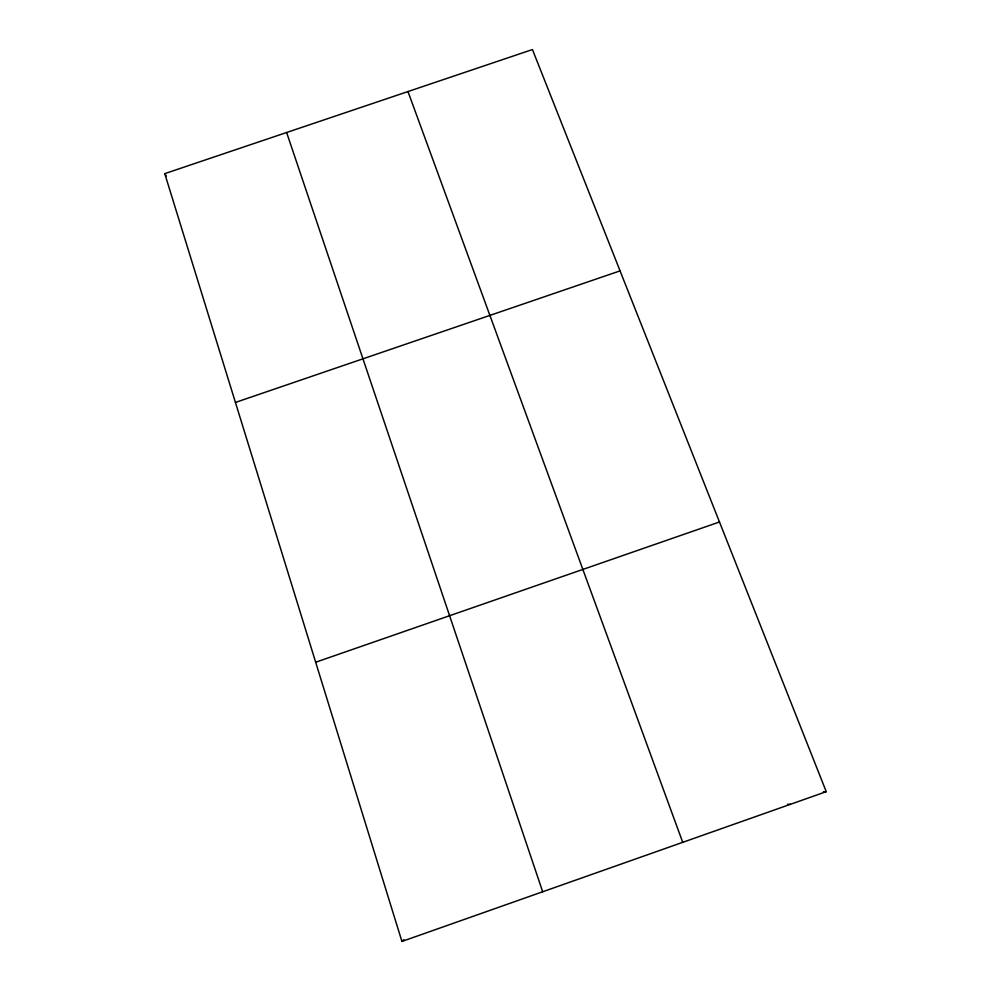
<?xml version="1.0" encoding="UTF-8"?>
<svg xmlns="http://www.w3.org/2000/svg" width="991" height="991" viewBox="0 0 991 991"><rect width="100%" height="100%" fill="white"/><g stroke="black" fill="none" stroke-linecap="round" stroke-linejoin="round"><path stroke-width="1.49" d="M401.925 941.45L826.246 791.673L532.44 49.55L164.754 173.636L401.925 941.45L403.87 939.666M315.671 662.236L719.478 521.984M235.424 402.445L620.069 270.877M823.335 791.772L826.246 791.673M787.473 804.271L790.434 804.32M164.754 173.636L166.352 176.212M407.982 91.556L682.725 842.338M286.634 132.509L542.684 891.764"/></g></svg>
